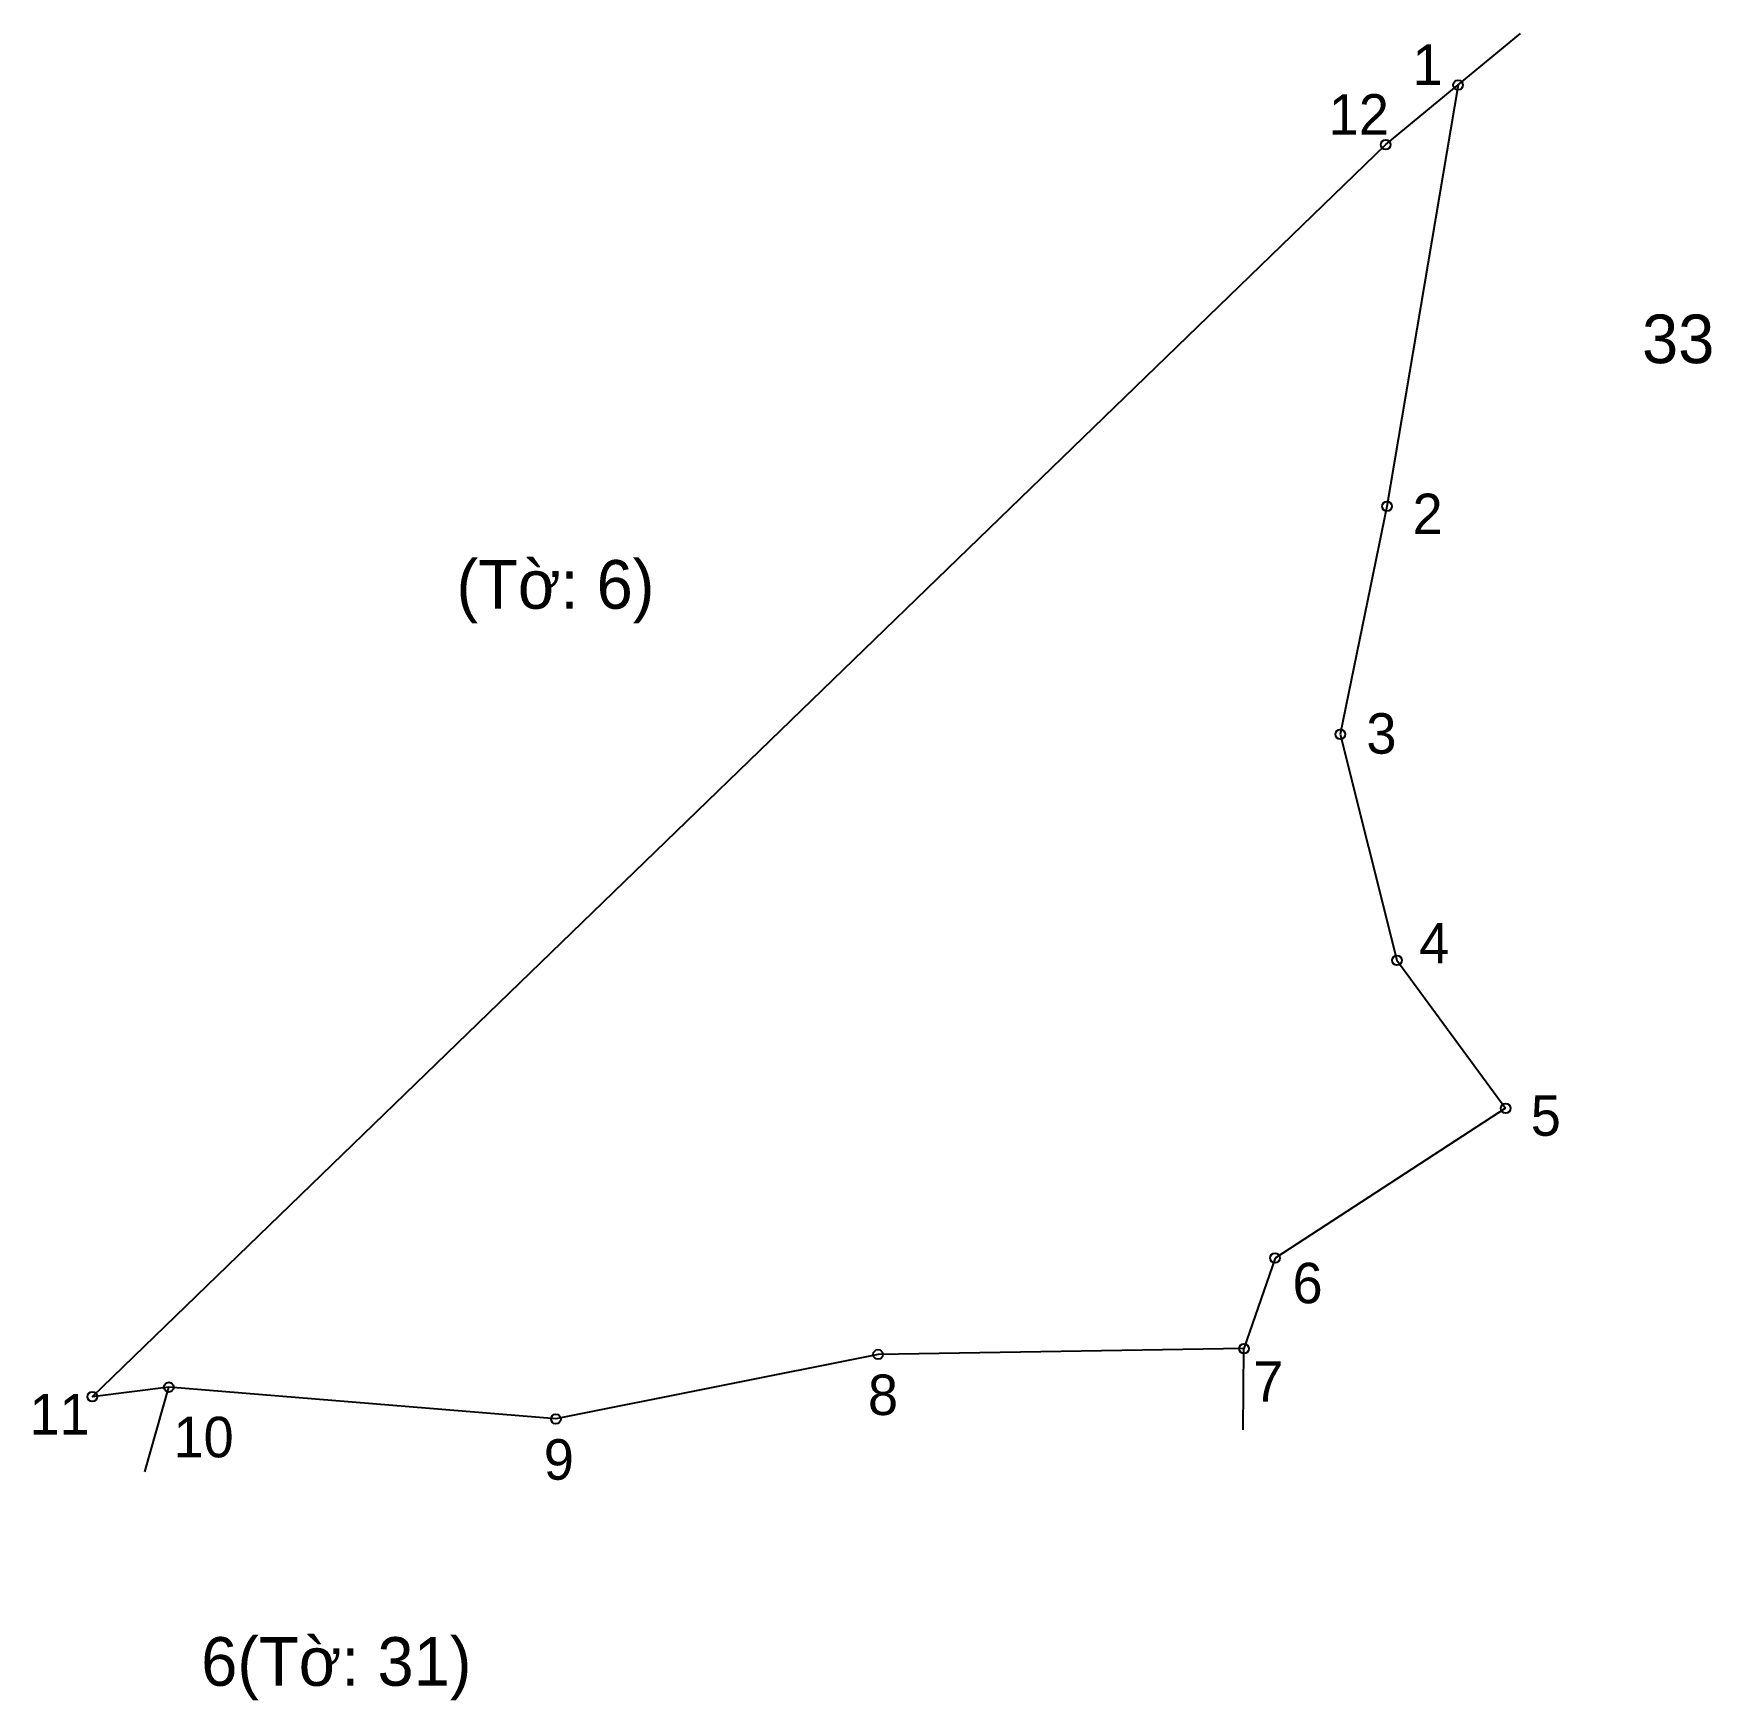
# Model space of a CAD drawing. Extents: x 547490 to 547622, y 1823942 to 1824073.
import ezdxf

# ---------------------------------------------------------------- set-up
doc = ezdxf.new("R2010")
doc.units = 0
for name, color, linetype in [('CanhThua', 7, 'Continuous'), ('MocDinhThua', 7, 'Continuous'), ('NhanTuCan', 7, 'Continuous'), ('RauThua', 7, 'Continuous'), ('SoHieuDinhThua', 7, 'Continuous')]:
    doc.layers.add(name, color=color, linetype=linetype)

msp = doc.modelspace()

# ---------------------------------------------------------------- linework, layer by layer
at = {"layer": 'CanhThua'}
for p, q in [((547596.03, 1824064.49), (547601.72, 1824069.18)), ((547601.72, 1824069.18), (547596.13, 1824036.07)), ((547494.4, 1823966.12), (547596.03, 1824064.49)), ((547596.13, 1824036.07), (547592.46, 1824018.16)), ((547592.46, 1824018.16), (547596.91, 1824000.41)), ((547596.91, 1824000.41), (547605.45, 1823988.78)), ((547605.45, 1823988.78), (547587.34, 1823977.01)), ((547587.34, 1823977.01), (547584.89, 1823969.9)), ((547556.15, 1823969.44), (547530.83, 1823964.37)), ((547584.89, 1823969.9), (547556.15, 1823969.44)), ((547500.42, 1823966.87), (547494.4, 1823966.12)), ((547530.83, 1823964.37), (547500.42, 1823966.87))]:
    msp.add_line(p, q, dxfattribs=at)
at = {"layer": 'MocDinhThua'}
for centre in [(547601.72, 1824069.18), (547596.03, 1824064.49), (547596.13, 1824036.07), (547592.46, 1824018.16), (547596.91, 1824000.41), (547605.45, 1823988.78), (547587.34, 1823977.01), (547556.15, 1823969.44), (547584.89, 1823969.9), (547500.42, 1823966.87), (547494.4, 1823966.12), (547530.83, 1823964.37)]:
    msp.add_circle(centre, 0.382, dxfattribs=at)
at = {"layer": 'RauThua'}
for p, q in [((547601.72, 1824069.18), (547606.61, 1824073.22)), ((547584.82, 1823963.53), (547584.89, 1823969.9)), ((547498.54, 1823960.22), (547500.42, 1823966.87))]:
    msp.add_line(p, q, dxfattribs=at)

# ---------------------------------------------------------------- texts
at = {"layer": 'NhanTuCan'}
for s, p in [('33', (547616.17, 1824047.32)), ('(Tờ: 6)', (547523.02, 1824028.03)), ('6(Tờ: 31)', (547502.96, 1823943.41))]:
    msp.add_text(s, height=3.82, dxfattribs=at).set_placement(p)
at = {"layer": 'SoHieuDinhThua'}
for s, height, p in [('1', 3.18, (547598.14, 1824069.18)), ('12', 3.183, (547591.55, 1824065.27)), ('2', 3.18, (547598.14, 1824033.89)), ('3', 3.18, (547594.51, 1824016.64)), ('4', 3.18, (547598.66, 1824000.17)), ('5', 3.18, (547607.43, 1823986.62)), ('6', 3.18, (547588.71, 1823973.46)), ('7', 3.18, (547585.62, 1823965.73)), ('8', 3.18, (547555.35, 1823964.68)), ('11', 3.183, (547489.47, 1823963.15)), ('10', 3.183, (547500.78, 1823961.36)), ('9', 3.18, (547529.88, 1823959.6))]:
    msp.add_text(s, height=height, dxfattribs=at).set_placement(p)

doc.saveas('drawing.dxf')
